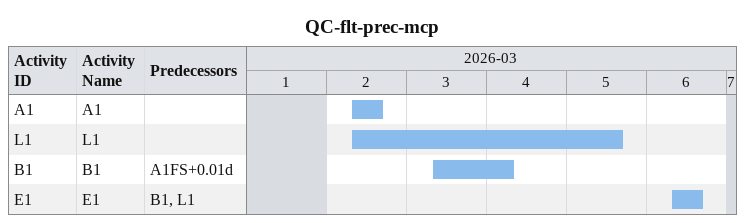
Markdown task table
QC-flt-prec-mcp

| ID | Task | Start | Finish | Predecessors |
|---|---|---|---|---|
| A1 | A1 | 2026-03-02 | 2026-03-02 |  |
| L1 | L1 | 2026-03-02 | 2026-03-05 |  |
| B1 | B1 | 2026-03-03 | 2026-03-04 | A1FS+0.01d |
| E1 | E1 | 2026-03-06 | 2026-03-06 | B1, L1 |
